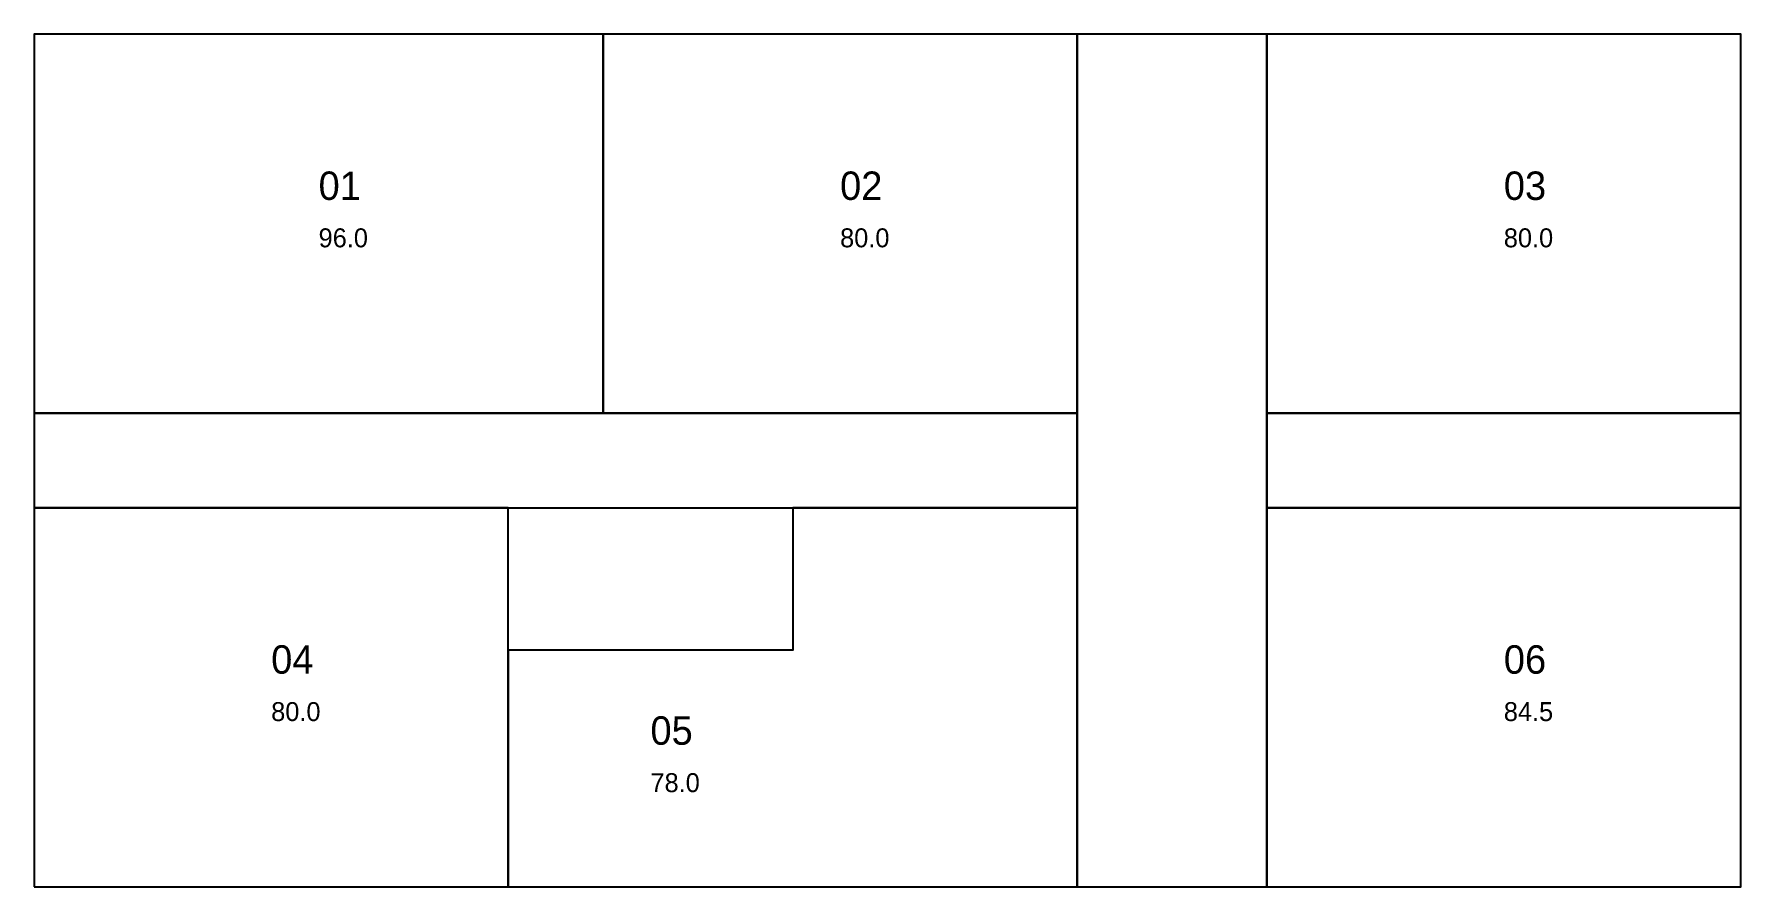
# Model space of a CAD drawing. Header units: metres. Extents: x 0 to 36, y 0 to 18.
import ezdxf

# ---------------------------------------------------------------- set-up
doc = ezdxf.new("R2010")
doc.units = ezdxf.units.M
for name, color, linetype in [('EP-CORE', 8, 'Continuous'), ('EP-UNIT', 5, 'Continuous'), ('EP-UNIT-AREA', 3, 'Continuous'), ('EP-UNIT-ID', 1, 'Continuous')]:
    doc.layers.add(name, color=color, linetype=linetype)

msp = doc.modelspace()

# ---------------------------------------------------------------- linework, layer by layer
at = {"layer": 'EP-CORE'}
for points in [[(22, 0), (26, 0), (26, 18), (22, 18)], [(0, 8), (22, 8), (22, 10), (0, 10)], [(26, 8), (36, 8), (36, 10), (26, 10)]]:
    msp.add_lwpolyline(points, close=True, dxfattribs=at)
at = {"layer": 'EP-UNIT'}
for points in [[(0, 10), (12, 10), (12, 18), (0, 18)], [(12, 10), (22, 10), (22, 18), (12, 18)], [(26, 10), (36, 10), (36, 18), (26, 18)], [(0, 0), (10, 0), (10, 8), (0, 8)], [(10, 0), (22, 0), (22, 8), (16, 8), (16, 5), (10, 5)], [(26, 0), (36, 0), (36, 8), (26, 8)]]:
    msp.add_lwpolyline(points, close=True, dxfattribs=at)

# ---------------------------------------------------------------- texts
at = {"layer": 'EP-UNIT-AREA'}
for s, p in [('96.0', (6, 13.5)), ('80.0', (17, 13.5)), ('80.0', (31, 13.5)), ('80.0', (5, 3.5)), ('84.5', (31, 3.5)), ('78.0', (13, 2))]:
    msp.add_text(s, height=0.4, dxfattribs=at).set_placement(p)
at = {"layer": 'EP-UNIT-ID'}
for s, p in [('01', (6, 14.5)), ('02', (17, 14.5)), ('03', (31, 14.5)), ('04', (5, 4.5)), ('06', (31, 4.5)), ('05', (13, 3))]:
    msp.add_text(s, height=0.6, dxfattribs=at).set_placement(p)

doc.saveas('drawing.dxf')
